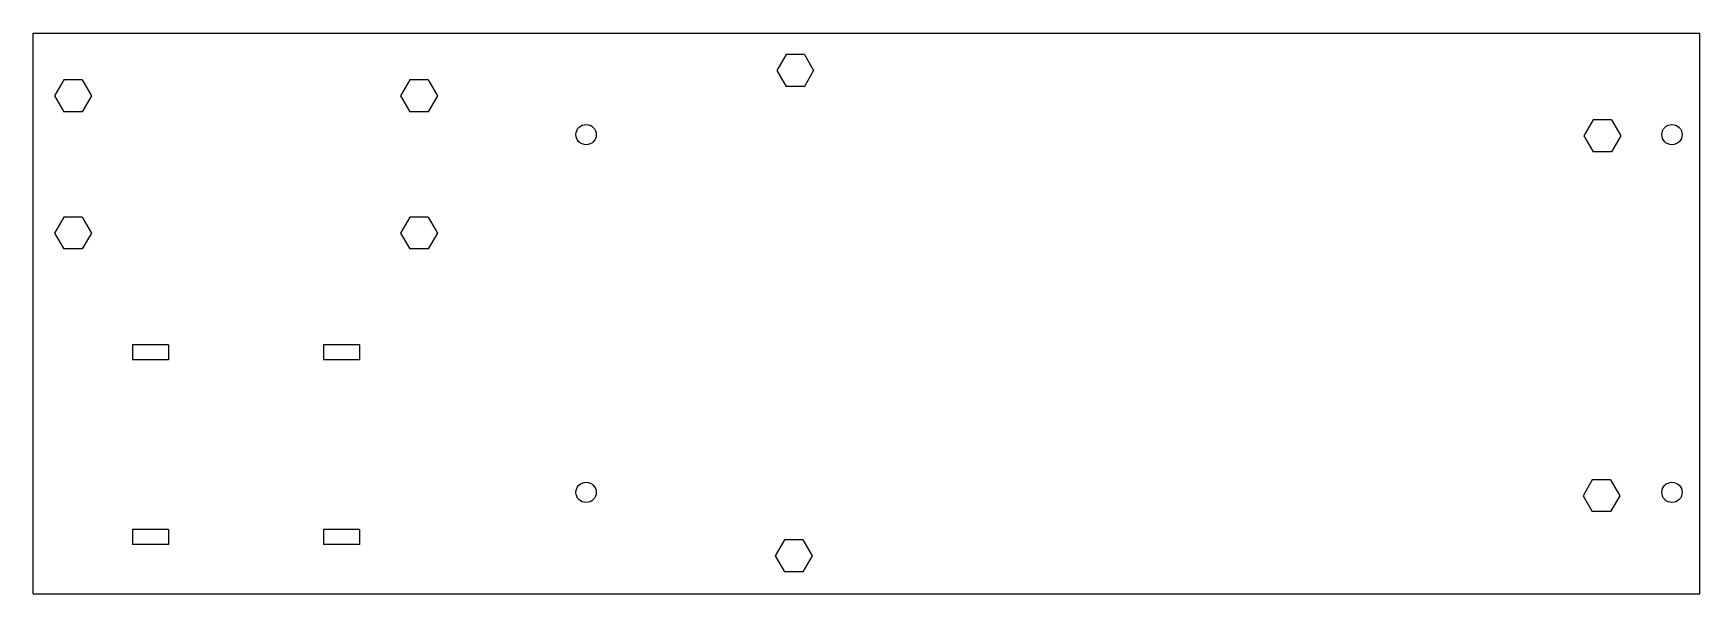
# Model space of a CAD drawing. Extents: x 0 to 279, y 0 to 94.
import ezdxf

# ---------------------------------------------------------------- set-up
doc = ezdxf.new("R2010")
doc.units = 0
doc.layers.add('CUT', color=1, linetype='CONTINUOUS')

msp = doc.modelspace()

# ---------------------------------------------------------------- linework, layer by layer
at = {"layer": 'CUT'}
for p, q in [((0, 0), (0, 94)), ((0, 94), (279.28, 94)), ((279.28, 0), (279.28, 94)), ((126.1506, 90.445), (124.6062, 87.77)), ((129.2394, 90.445), (126.1506, 90.445)), ((129.2394, 90.445), (130.7838, 87.77)), ((124.6062, 87.77), (126.1506, 85.095)), ((130.7838, 87.77), (129.2394, 85.095)), ((5.0956, 86.175), (3.5512, 83.5)), ((8.1844, 86.175), (5.0956, 86.175)), ((8.1844, 86.175), (9.7288, 83.5)), ((63.0956, 86.175), (61.5512, 83.5)), ((66.1844, 86.175), (63.0956, 86.175)), ((66.1844, 86.175), (67.7288, 83.5)), ((129.2394, 85.095), (126.1506, 85.095)), ((3.5512, 83.5), (5.0956, 80.825)), ((9.7288, 83.5), (8.1844, 80.825)), ((61.5512, 83.5), (63.0956, 80.825)), ((67.7288, 83.5), (66.1844, 80.825)), ((8.1844, 80.825), (5.0956, 80.825)), ((66.1844, 80.825), (63.0956, 80.825)), ((261.4206, 79.485), (259.8762, 76.81)), ((264.5094, 79.485), (261.4206, 79.485)), ((264.5094, 79.485), (266.0538, 76.81)), ((259.8762, 76.81), (261.4206, 74.135)), ((266.0538, 76.81), (264.5094, 74.135)), ((264.5094, 74.135), (261.4206, 74.135)), ((5.0956, 63.175), (3.5512, 60.5)), ((8.1844, 63.175), (5.0956, 63.175)), ((8.1844, 63.175), (9.7288, 60.5)), ((63.0956, 63.175), (61.5512, 60.5)), ((66.1844, 63.175), (63.0956, 63.175)), ((66.1844, 63.175), (67.7288, 60.5)), ((3.5512, 60.5), (5.0956, 57.825)), ((9.7288, 60.5), (8.1844, 57.825)), ((61.5512, 60.5), (63.0956, 57.825)), ((67.7288, 60.5), (66.1844, 57.825)), ((8.1844, 57.825), (5.0956, 57.825)), ((66.1844, 57.825), (63.0956, 57.825)), ((16.64, 41.75), (16.64, 39.25)), ((22.64, 41.75), (16.64, 41.75)), ((22.64, 39.25), (16.64, 39.25)), ((22.64, 41.75), (22.64, 39.25)), ((48.64, 41.75), (48.64, 39.25)), ((54.64, 41.75), (48.64, 41.75)), ((54.64, 39.25), (48.64, 39.25)), ((54.64, 41.75), (54.64, 39.25)), ((261.2706, 19.115), (259.7262, 16.44)), ((264.3594, 19.115), (261.2706, 19.115)), ((264.3594, 19.115), (265.9038, 16.44)), ((259.7262, 16.44), (261.2706, 13.765)), ((265.9038, 16.44), (264.3594, 13.765)), ((264.3594, 13.765), (261.2706, 13.765)), ((16.64, 10.75), (16.64, 8.25)), ((22.64, 10.75), (16.64, 10.75)), ((22.64, 10.75), (22.64, 8.25)), ((48.64, 10.75), (48.64, 8.25)), ((54.64, 10.75), (48.64, 10.75)), ((54.64, 10.75), (54.64, 8.25)), ((125.8806, 9.045), (124.3362, 6.37)), ((128.9694, 9.045), (125.8806, 9.045)), ((128.9694, 9.045), (130.5138, 6.37)), ((22.64, 8.25), (16.64, 8.25)), ((54.64, 8.25), (48.64, 8.25)), ((124.3362, 6.37), (125.8806, 3.695)), ((130.5138, 6.37), (128.9694, 3.695)), ((128.9694, 3.695), (125.8806, 3.695)), ((0, 0), (279.28, 0))]:
    msp.add_line(p, q, dxfattribs=at)
for centre in [(92.64, 77), (274.64, 77), (92.64, 17), (274.64, 17)]:
    msp.add_circle(centre, 1.7, dxfattribs=at)

doc.saveas('drawing.dxf')
